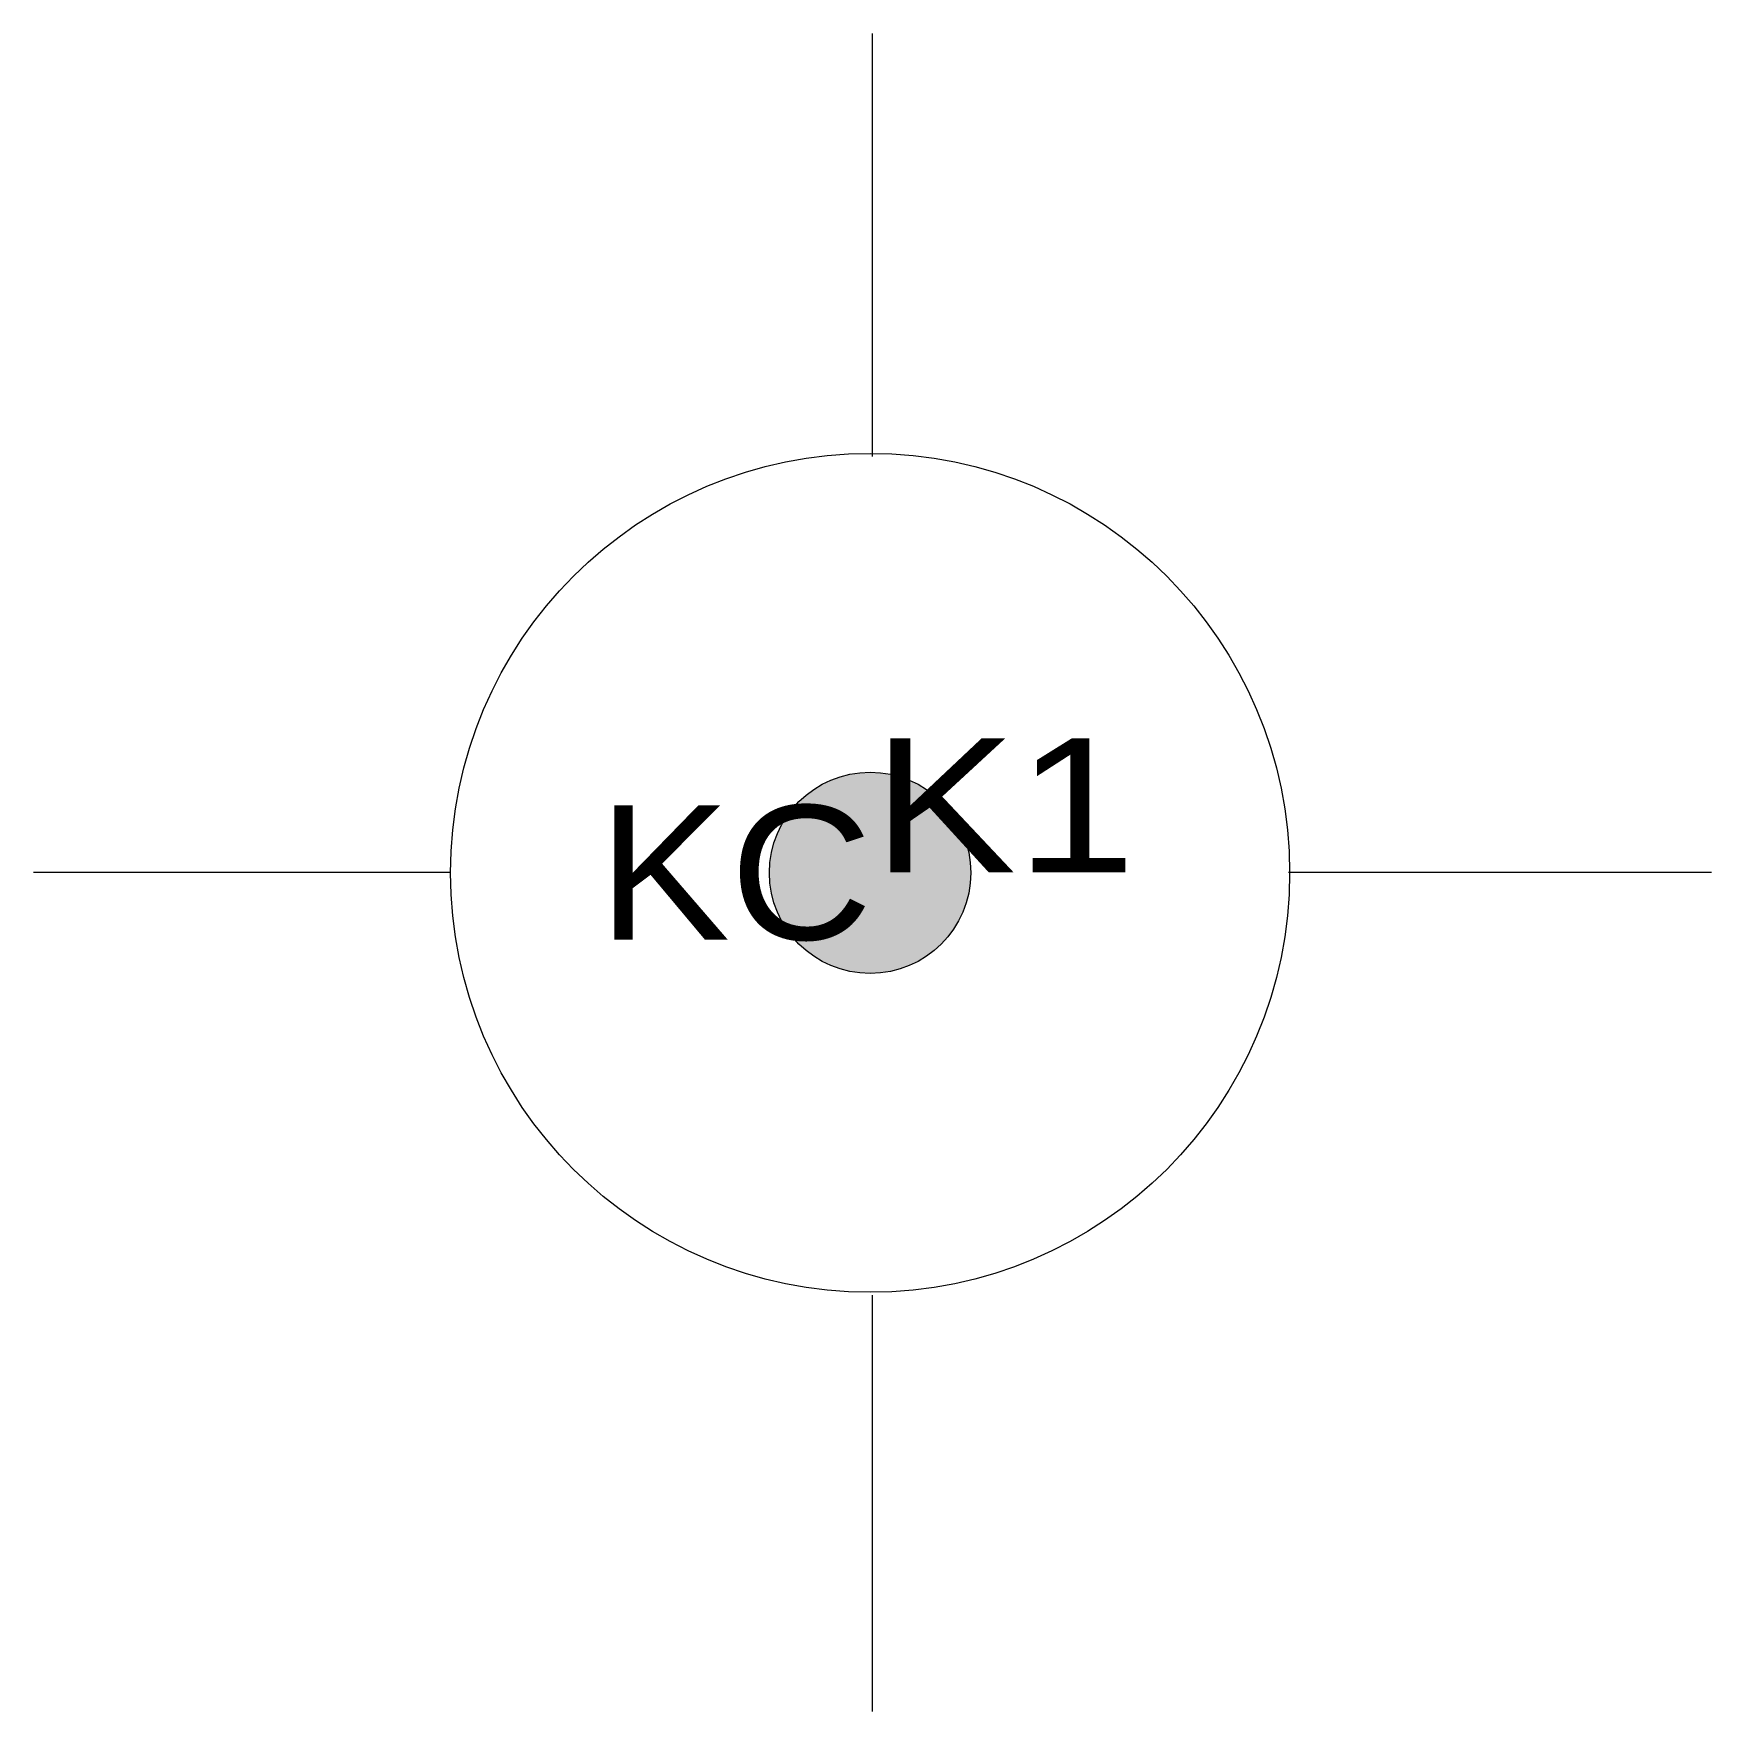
# Model space of a CAD drawing. Header units: metres. Extents: x 548097 to 548158, y 1838658 to 1838773.
# Drawn here: x 548096.68 to 548099.18, y 1838658.2 to 1838660.7 of the extents above.
import ezdxf
from ezdxf.enums import TextEntityAlignment as Align

# ---------------------------------------------------------------- set-up
doc = ezdxf.new("R2010")
doc.units = ezdxf.units.M
doc.header["$LTSCALE"] = 0.08
doc.layers.add('7', color=7, linetype='Continuous', lineweight=13)
doc.layers.add('9', color=7, linetype='Continuous')

msp = doc.modelspace()

# ---------------------------------------------------------------- hatches: boundary and pattern name
at = {"layer": '7'}
msp.add_hatch(color=256, dxfattribs=at).paths.add_polyline_path([(548097.92647, 1838659.29952, 1), (548097.92647, 1838659.59952, 1)])

# ---------------------------------------------------------------- linework, layer by layer
for p, q in [((548097.93, 1838660.07), (548097.93, 1838660.7)), ((548097.3, 1838659.45), (548096.68, 1838659.45)), ((548099.18, 1838659.45), (548098.55, 1838659.45)), ((548097.93, 1838658.2), (548097.93, 1838658.82))]:
    msp.add_line(p, q, dxfattribs=at)
for radius in [0.625, 0.15]:
    msp.add_circle((548097.92647, 1838659.44952), radius, dxfattribs=at)

# ---------------------------------------------------------------- texts
at = {"layer": '7', "width": 1.2}
msp.add_text('K1', height=0.2, dxfattribs=at).set_placement((548097.93, 1838659.45))
at = {"layer": '9', "width": 1.1}
msp.add_text('KC', height=0.2, dxfattribs=at).set_placement((548097.93, 1838659.35), align=Align.RIGHT)

doc.saveas('drawing.dxf')
